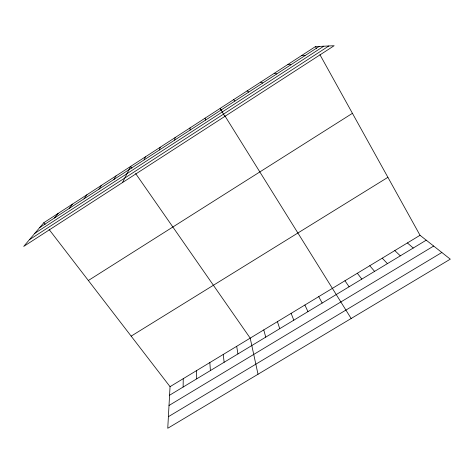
<?xml version="1.0" encoding="UTF-8"?>
<svg xmlns="http://www.w3.org/2000/svg" width="474" height="474" viewBox="0 0 474 474"><rect width="100%" height="100%" fill="white"/><g stroke="black" fill="none" stroke-linecap="round" stroke-linejoin="round"><path stroke-width="0.71" d="M183.118 387.051L183.248 378.673M49.089 229.475L170.042 386.671L167.755 428.277L450.3 259.165L420.035 235.288L319.944 54.711M174.705 140.079L175.09 137.602M159.388 149.997L160.206 147.248M144.155 159.868L145.4 156.853M122.476 182.567L130.67 166.404L131.908 168.181M113.932 179.456L116.017 175.901M98.942 189.167L101.436 185.358M84.028 198.831L86.932 194.761M69.192 208.447L72.504 204.116M54.439 218.004L58.148 213.424M43.863 222.685L23.7 246.427L334.152 45.723L315.447 46.594L43.863 222.685L45.172 224.386M39.757 227.52L319.233 46.416M34.815 233.338L323.807 46.203M29.37 239.749L328.867 45.972M88.354 280.501L352.431 113.322M131.156 336.131L387.904 177.323M170.042 386.671L420.035 235.288M169.573 395.233L426.239 240.182M169.011 405.477L433.674 246.047M168.394 416.687L441.839 252.488M301.648 55.541L305.019 55.63M287.914 64.446L290.87 64.802M274.245 73.31L276.786 73.926M260.641 82.126L262.774 83.003M247.102 90.907L248.832 92.039M407.391 242.943L413.239 248.032M394.801 250.568L400.299 255.847M233.623 99.647L234.95 101.033M382.257 258.164L387.418 263.633M369.773 265.724L374.59 271.383M357.343 273.255L361.816 279.097M135.629 173.52L250.201 338.134L258.016 374.253M344.959 280.75L349.095 286.782M221.37 110.217L220.203 108.35L224.8 116.414M224.872 115.816L351.163 318.504M315.447 46.594L316.484 48.467M318.729 296.635L322.16 303.058M304.895 305.013L307.952 311.637M291.125 313.35L293.815 320.181M277.42 321.65L279.743 328.678M263.775 329.91L265.742 337.138M205.088 118.15L205.574 120.07M236.686 346.316L237.936 353.936M223.23 354.463L224.137 362.272M209.846 362.569L210.397 370.573M196.514 370.638L196.722 378.833M190.05 127.903L190.098 130.101"/></g></svg>
